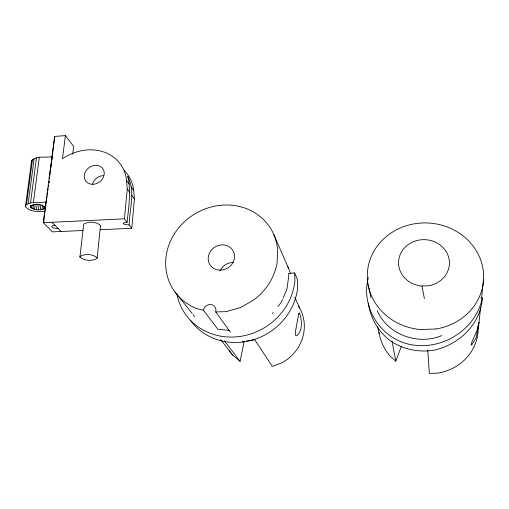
<?xml version="1.0" encoding="UTF-8"?>
<svg xmlns="http://www.w3.org/2000/svg" width="509" height="509" viewBox="0 0 509 509"><rect width="100%" height="100%" fill="white"/><g stroke="black" fill="none" stroke-linecap="round" stroke-linejoin="round"><path stroke-width="0.76" d="M44.97 211.35C38.474 211.585 29.948 212.183 25.45 206.648L25.533 205.509C31.011 200.463 39.925 203.428 46.554 201.844M31.494 161.849L31.59 160.609C36.718 155.232 45.753 158.184 52.23 156.524M30.343 206.845L30.4 206.158C34.37 203.244 41.636 203.829 45.021 207.424L44.938 208.105C40.93 210.968 33.772 210.389 30.343 206.845L30.553 205.273M100.311 229.718L131.774 228.286L134.44 198.987L133.689 190.531A44.887 37.99 -37.5 0 0 124.33 170.649M129.159 224.921L124.597 224.59L123.121 223.406L124.807 222.414L127.116 222.287C128.656 207.583 131.347 190.423 127.727 176.381C135.661 191.269 129.464 209.193 129.159 224.921L131.774 228.286M127.116 222.287L124.425 218.819L127.256 188.973L126.518 180.358A45.931 38.582 -37.3 0 0 62.48 158.763L65.406 135.642L54.686 136.387L43.316 222.688L52.357 231.875L83.012 230.507M97.162 257.872L100.521 225.678C96.71 221.44 88.42 221.186 83.705 224.157L79.913 257.077C84.074 261.015 92.014 261.238 96.958 258.566L97.162 257.872C93.064 253.87 84.99 253.654 80.078 256.383L79.913 257.077M480.579 307.64L478.186 330.386A49.965 46.726 10 0 1 437.428 373.161L429.322 373.358L427.77 350.243M481.571 298.223L483.55 279.396M480.865 297.638L482.341 297.943C480.999 324.125 458.227 345.407 433.293 350.307C418.054 352.552 402.46 349.238 389.76 340.426C378.041 331.194 370.393 317.813 368.293 303.046M72.679 154.227L73.627 146.395L65.406 135.642M52.325 155.754L54.686 136.387M49.634 177.406L49.443 178.952L49.118 178.646L52.122 157.287L51.842 159.616M49.92 175.09L50.111 173.537M50.404 171.221L50.69 168.899M50.881 167.353L51.174 165.031M51.364 163.484L51.651 161.168M41.929 209.587L42.527 204.885M43.335 209.224L43.729 206.088M44.366 208.722L44.658 206.368M47.42 194.972L47.617 193.452M48.959 182.769L49.15 181.242M38.372 209.797L39.078 204.319M40.236 209.778L40.835 205.082M34.631 209.294L35.242 204.599M36.463 209.632L37.17 204.154M31.692 208.219L32.105 205.082M33.352 202.646L39.288 157.466M33.002 208.817L33.619 204.115M28.141 203.606L34.173 158.534M30.495 202.983L36.489 157.847M30.782 207.545L31.094 205.191M25.45 206.648L31.59 160.609M26.449 204.465L32.506 159.476M47.032 196.137L43.316 222.688L124.425 218.819M47.254 194.572L47.579 192.23M47.801 190.671L48.126 188.324M48.349 186.765L48.565 185.2M48.896 182.858L49.112 181.299M220.658 339.586L232.778 355.193L240.07 361.32L244.225 341.164M482.341 297.943C475.4 332.797 435.316 354.48 402.091 342.182C376.819 332.631 361.193 303.816 368.351 277.583M44.118 219.627L43.316 222.688L43.965 221.269M100.318 226.422L100.521 225.678M378.976 332.231A49.965 46.726 10 0 0 389.945 355.931L395.792 361.148L401.378 346.343M282.533 299.438L281.292 302.321L278.016 306.513M283.157 297.994L286.879 289.347L288.807 275.725L288.501 273.454L294.609 272.926L297.377 279.447L297.727 286.904A59.82 55.322 -31.5 0 1 253.864 339.611A59.82 55.322 -31.5 0 1 190.57 320.524M272.404 313.703L273.339 312.507M441.653 335.558C418.105 345.751 387.349 334.496 377.194 310.617M242.099 341.437L243.671 341.265M246.82 340.915L254.767 339.808L272.315 366.41L281.77 362.841A41.172 39.078 -32.5 0 0 298.541 306.113M54.896 225.22L52.764 225.563L51.6 226.709L53.337 227.987L58.217 228.649M421.974 286.039L428.673 285.74A25.437 23.229 1.3 0 0 444.688 249.461A25.437 23.229 1.3 0 0 401.856 251.357A25.437 23.229 1.3 0 0 421.974 286.039L424.385 298.56M203.415 310.236A6.515 6.025 -38.6 0 1 211.019 304.554A6.515 6.025 -38.6 0 1 215.759 311.941L226.079 311.661L240.795 307.442L254.144 299.706A57.46 52.217 -31.4 0 0 277.182 262.186L277.45 248.01A57.46 52.217 -31.4 0 0 189.424 217.578A57.46 52.217 -31.4 0 0 196.938 308.683L203.415 310.236L218.291 329.826M219.169 329.361L229.304 330.366M51.988 222.223L60.991 231.512M174.931 291.962L192.237 313.531M193.223 314.766L194.705 316.617M224.297 340.75L240.07 361.32M215.759 311.941L230.386 332.135M131.869 195.431L134.44 198.987M127.256 188.973L129.871 192.644M126.518 180.358L129.127 184.054M131.169 186.949L133.689 190.531M294.851 297.421L299.731 308.136M273.848 234.674L288.616 268.51M368.077 284.626L371.036 297.67M377.653 326.823L379.218 333.726M392.006 341.075L395.792 361.148M294.609 272.926L294.953 280.497A60.921 56.117 -31.5 0 1 238.88 336.589A60.921 56.117 -31.5 0 1 177.087 295.144M92.409 184.512A10.333 8.729 -36 0 1 103.327 175.637M232.778 355.193A41.172 39.078 -32.5 0 1 229.387 350.828M287.61 266.347A52.561 48.73 -31.8 0 1 290.423 273.473M220.384 270.292A12.897 11.841 -31.5 0 1 233.345 262.574M298.675 314.11L295.347 332.053A12.413 3.073 -67.6 0 0 297.11 335.533C302.098 331.06 301.932 322.865 300.59 316.757A12.496 1.349 83 0 0 299.197 312.85L298.675 314.11M478.886 322.362L476.265 337.613L471.779 344.854A11.898 1.222 -64.1 0 1 472.072 341.526L476.958 330.774L478.886 322.362M435.857 328.992L420.313 329.527A58.172 53.413 2.8 0 1 375.063 249.302A58.172 53.413 2.8 0 1 473.001 245.93A58.172 53.413 2.8 0 1 435.857 328.992M92.873 184.296A10.568 8.863 -35.9 0 0 103.505 169.821A10.568 8.863 -35.9 0 0 86.314 170.324A10.568 8.863 -35.9 0 0 92.873 184.296M219.697 270.126A13.514 12.28 -31.4 0 0 233.555 251.669A13.514 12.28 -31.4 0 0 210.885 250.74A13.514 12.28 -31.4 0 0 219.697 270.126"/></g></svg>
